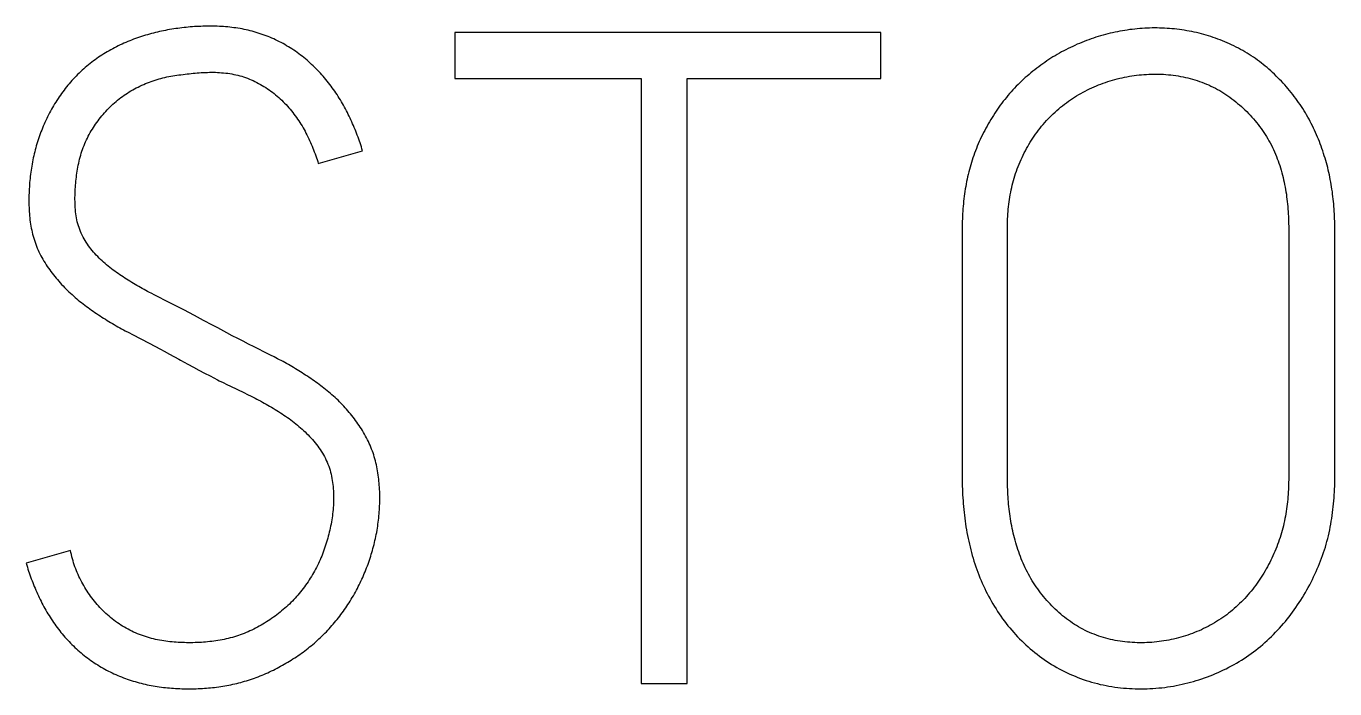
# Model space of a CAD drawing. Extents: x 0 to 420, y 0 to 297.
# Drawn here: x 123.099 to 127.113, y 193.326 to 195.359 of the extents above; entities that cross this region are included whole.
import ezdxf

# ---------------------------------------------------------------- set-up
doc = ezdxf.new("R2010")
doc.units = 0
doc.header["$LTSCALE"] = 23.1
doc.layers.add('10500_FRONT_LABELING', color=7, linetype='CONTINUOUS')

msp = doc.modelspace()

# ---------------------------------------------------------------- linework, layer by layer
at = {"layer": '10500_FRONT_LABELING', "color": 7, "linetype": 'CONTINUOUS'}
for p, q in [((124.4143, 195.3396), (124.4143, 195.1981)), ((125.7208, 195.3396), (124.4143, 195.3396)), ((125.7208, 195.1981), (125.7208, 195.3396)), ((124.4143, 195.1981), (124.9857, 195.1981)), ((124.9857, 195.1981), (124.9857, 193.3424)), ((125.1272, 193.3424), (125.1272, 195.1981)), ((125.1272, 195.1981), (125.7208, 195.1981)), ((123.9954, 194.9374), (124.1314, 194.9762)), ((125.9705, 194.7376), (125.9705, 193.9658)), ((126.1092, 193.9673), (126.1092, 194.7376)), ((126.9719, 194.7376), (126.9719, 193.9748)), ((127.1133, 193.9748), (127.1133, 194.7453)), ((123.5107, 194.525), (123.4941, 194.5335)), ((123.5219, 194.5194), (123.5107, 194.525)), ((123.5441, 194.5081), (123.5219, 194.5194)), ((123.5608, 194.4997), (123.5441, 194.5081)), ((123.583, 194.4882), (123.5608, 194.4997)), ((123.6162, 194.4709), (123.583, 194.4882)), ((123.6438, 194.4564), (123.6162, 194.4709)), ((123.6713, 194.4417), (123.6438, 194.4564)), ((123.4146, 194.4186), (123.426, 194.4127)), ((123.426, 194.4127), (123.4772, 194.3862)), ((123.7317, 194.4093), (123.7152, 194.4181)), ((123.7483, 194.4006), (123.7317, 194.4093)), ((123.7649, 194.392), (123.7483, 194.4006)), ((123.7816, 194.3835), (123.7649, 194.392)), ((123.4772, 194.3862), (123.4942, 194.3773)), ((123.4942, 194.3773), (123.5112, 194.3682)), ((123.5112, 194.3682), (123.5225, 194.3621)), ((123.5225, 194.3621), (123.5393, 194.3529)), ((123.7983, 194.3751), (123.7816, 194.3835)), ((123.5954, 194.3219), (123.6123, 194.3127)), ((123.6123, 194.3127), (123.6292, 194.3036)), ((123.8596, 194.3443), (123.8485, 194.3499)), ((123.6292, 194.3036), (123.6462, 194.2946)), ((123.6462, 194.2946), (123.6633, 194.2857)), ((123.6633, 194.2857), (123.6747, 194.2798)), ((123.6747, 194.2798), (123.6861, 194.274)), ((123.7033, 194.2654), (123.7148, 194.2598)), ((123.7148, 194.2598), (123.7264, 194.2542)), ((123.7264, 194.2542), (123.7669, 194.2348)), ((123.7669, 194.2348), (123.7784, 194.2293)), ((123.2354, 193.7501), (123.0995, 193.7113)), ((124.9857, 193.3424), (125.1272, 193.3424))]:
    msp.add_line(p, q, dxfattribs=at)
for points in [[(124.1314, 194.9762), (124.1295, 194.9823), (124.1276, 194.9884), (124.1256, 194.9945), (124.1236, 195.0006), (124.1215, 195.0066), (124.1194, 195.0126), (124.1173, 195.0186), (124.1151, 195.0245), (124.1128, 195.0305), (124.1105, 195.0364), (124.1082, 195.0423), (124.1058, 195.0481), (124.1033, 195.054), (124.1008, 195.0598), (124.0982, 195.0655), (124.0956, 195.0713), (124.093, 195.077), (124.0902, 195.0827), (124.0874, 195.0884), (124.0846, 195.094), (124.0817, 195.0997), (124.0788, 195.1052), (124.0758, 195.1108), (124.0727, 195.1163), (124.0696, 195.1218), (124.0664, 195.1273), (124.0631, 195.1327), (124.0598, 195.1382), (124.0564, 195.1435), (124.053, 195.1489), (124.0494, 195.1542), (124.0459, 195.1595), (124.0422, 195.1647), (124.0385, 195.1699), (124.0347, 195.1751), (124.0308, 195.1802), (124.0269, 195.1853), (124.0229, 195.1903), (124.0188, 195.1953), (124.0147, 195.2002), (124.0105, 195.2051), (124.0063, 195.2099), (124.002, 195.2146), (123.9977, 195.2193), (123.9933, 195.2239), (123.9889, 195.2284), (123.9843, 195.2329), (123.9798, 195.2373), (123.9751, 195.2417), (123.9704, 195.246), (123.9657, 195.2502), (123.9609, 195.2544), (123.956, 195.2585), (123.9511, 195.2626), (123.9461, 195.2665), (123.941, 195.2704), (123.9359, 195.2743), (123.9307, 195.278), (123.9255, 195.2818), (123.9201, 195.2854), (123.9148, 195.289), (123.9094, 195.2924), (123.9039, 195.2958), (123.8984, 195.2991), (123.8929, 195.3023), (123.8873, 195.3054), (123.8817, 195.3085), (123.8761, 195.3114), (123.8704, 195.3143), (123.8647, 195.317), (123.8589, 195.3197), (123.8531, 195.3223), (123.8473, 195.3248), (123.8414, 195.3272), (123.8355, 195.3295), (123.8296, 195.3318), (123.8236, 195.3339), (123.8175, 195.336), (123.8115, 195.3379), (123.8054, 195.3398), (123.7992, 195.3416), (123.7931, 195.3433), (123.7868, 195.3449), (123.7806, 195.3464), (123.7743, 195.3478), (123.768, 195.3492), (123.7617, 195.3504), (123.7554, 195.3515), (123.7491, 195.3526), (123.7428, 195.3536), (123.7364, 195.3544), (123.7301, 195.3552), (123.7238, 195.3559), (123.7175, 195.3566), (123.7111, 195.3571), (123.7048, 195.3576), (123.6984, 195.358), (123.6921, 195.3583), (123.6857, 195.3586), (123.6794, 195.3588), (123.673, 195.3589), (123.6667, 195.359), (123.6603, 195.359), (123.6539, 195.359), (123.6476, 195.3589), (123.6412, 195.3587), (123.6348, 195.3585), (123.6284, 195.3582), (123.6221, 195.3579), (123.6157, 195.3575), (123.6093, 195.357), (123.6029, 195.3565), (123.5965, 195.3559), (123.5902, 195.3553), (123.5838, 195.3547), (123.5774, 195.3539), (123.5711, 195.3532), (123.5647, 195.3523), (123.5584, 195.3514), (123.5521, 195.3505), (123.5458, 195.3495), (123.5395, 195.3485), (123.5332, 195.3474), (123.527, 195.3462), (123.5207, 195.345), (123.5145, 195.3437), (123.5083, 195.3423), (123.5021, 195.3409), (123.4959, 195.3394), (123.4898, 195.3379), (123.4836, 195.3363), (123.4775, 195.3346), (123.4714, 195.3329), (123.4653, 195.3311), (123.4592, 195.3292), (123.4531, 195.3272), (123.4471, 195.3252), (123.441, 195.3232), (123.435, 195.321), (123.429, 195.3188), (123.423, 195.3165), (123.417, 195.3142), (123.4111, 195.3117), (123.4052, 195.3092), (123.3993, 195.3066), (123.3934, 195.304), (123.3876, 195.3013), (123.3819, 195.2985), (123.3762, 195.2957), (123.3705, 195.2928), (123.3649, 195.2898), (123.3593, 195.2868), (123.3537, 195.2836), (123.3482, 195.2805), (123.3428, 195.2772), (123.3374, 195.2739), (123.332, 195.2705), (123.3267, 195.267), (123.3214, 195.2634), (123.3162, 195.2598), (123.311, 195.2561), (123.3059, 195.2523), (123.3008, 195.2485), (123.2958, 195.2446), (123.2908, 195.2406), (123.2858, 195.2365), (123.2809, 195.2323), (123.2761, 195.2281), (123.2713, 195.2237), (123.2666, 195.2194), (123.262, 195.2149), (123.2574, 195.2105), (123.2529, 195.2059), (123.2485, 195.2013), (123.2441, 195.1967), (123.2398, 195.192), (123.2356, 195.1872), (123.2315, 195.1824), (123.2274, 195.1775), (123.2233, 195.1726), (123.2194, 195.1676), (123.2155, 195.1626), (123.2117, 195.1575), (123.2079, 195.1524), (123.2043, 195.1472), (123.2006, 195.142), (123.1971, 195.1367), (123.1936, 195.1313), (123.1902, 195.1259), (123.1868, 195.1205), (123.1835, 195.115), (123.1803, 195.1095), (123.1771, 195.1039), (123.174, 195.0982), (123.171, 195.0926), (123.168, 195.0869), (123.1652, 195.0812), (123.1624, 195.0754), (123.1596, 195.0696)], [(127.1133, 194.7453), (127.1132, 194.7529), (127.113, 194.7605), (127.1128, 194.7681), (127.1125, 194.7757), (127.1122, 194.7832), (127.1117, 194.7908), (127.1112, 194.7984), (127.1106, 194.8059), (127.11, 194.8134), (127.1093, 194.821), (127.1085, 194.8285), (127.1076, 194.836), (127.1067, 194.8434), (127.1057, 194.8509), (127.1046, 194.8584), (127.1035, 194.8658), (127.1022, 194.8733), (127.1009, 194.8807), (127.0995, 194.8881), (127.0981, 194.8955), (127.0965, 194.9029), (127.0949, 194.9103), (127.0932, 194.9176), (127.0914, 194.925), (127.0895, 194.9323), (127.0875, 194.9397), (127.0855, 194.947), (127.0833, 194.9543), (127.0811, 194.9616), (127.0788, 194.9688), (127.0764, 194.9761), (127.0739, 194.9833), (127.0714, 194.9905), (127.0687, 194.9976), (127.066, 195.0048), (127.0632, 195.0118), (127.0603, 195.0188), (127.0573, 195.0258), (127.0543, 195.0327), (127.0511, 195.0396), (127.0479, 195.0465), (127.0446, 195.0533), (127.0412, 195.06), (127.0377, 195.0667), (127.0342, 195.0734), (127.0305, 195.08), (127.0268, 195.0866), (127.023, 195.0931), (127.019, 195.0996), (127.015, 195.106), (127.0109, 195.1124), (127.0067, 195.1187), (127.0024, 195.125), (126.998, 195.1312), (126.9935, 195.1374), (126.9889, 195.1435), (126.9843, 195.1496), (126.9795, 195.1555), (126.9746, 195.1615), (126.9697, 195.1673), (126.9647, 195.173), (126.9596, 195.1787), (126.9545, 195.1843), (126.9493, 195.1899), (126.9441, 195.1953), (126.9388, 195.2007), (126.9334, 195.2061), (126.928, 195.2113), (126.9225, 195.2165), (126.9169, 195.2217), (126.9113, 195.2267), (126.9056, 195.2317), (126.8998, 195.2365), (126.894, 195.2413), (126.888, 195.246), (126.882, 195.2506), (126.8759, 195.2551), (126.8697, 195.2595), (126.8634, 195.2639), (126.857, 195.2681), (126.8506, 195.2722), (126.8441, 195.2763), (126.8375, 195.2802), (126.8308, 195.2841), (126.8241, 195.2878), (126.8174, 195.2915), (126.8106, 195.295), (126.8038, 195.2984), (126.7969, 195.3017), (126.79, 195.3049), (126.7831, 195.308), (126.7761, 195.311), (126.7691, 195.3139), (126.762, 195.3167), (126.7549, 195.3194), (126.7478, 195.322), (126.7406, 195.3245), (126.7334, 195.3269), (126.7262, 195.3292), (126.7189, 195.3314), (126.7116, 195.3335), (126.7042, 195.3355), (126.6968, 195.3373), (126.6893, 195.3391), (126.6818, 195.3408), (126.6743, 195.3424), (126.6668, 195.3439), (126.6592, 195.3452), (126.6517, 195.3465), (126.6441, 195.3476), (126.6365, 195.3487), (126.6289, 195.3496), (126.6214, 195.3504), (126.6138, 195.3512), (126.6062, 195.3518), (126.5986, 195.3523), (126.591, 195.3527), (126.5834, 195.3531), (126.5758, 195.3533), (126.5682, 195.3534), (126.5606, 195.3535), (126.553, 195.3534), (126.5453, 195.3532), (126.5377, 195.353), (126.5301, 195.3526), (126.5224, 195.3521), (126.5148, 195.3516), (126.5072, 195.3509), (126.4995, 195.3502), (126.4919, 195.3493), (126.4843, 195.3483), (126.4767, 195.3472), (126.4691, 195.3461), (126.4616, 195.3448), (126.4541, 195.3434), (126.4466, 195.342), (126.4392, 195.3404), (126.4317, 195.3388), (126.4243, 195.3371), (126.417, 195.3352), (126.4096, 195.3333), (126.4023, 195.3313), (126.395, 195.3292), (126.3877, 195.327), (126.3804, 195.3248), (126.3732, 195.3224), (126.366, 195.3199), (126.3588, 195.3174), (126.3517, 195.3148), (126.3446, 195.312), (126.3375, 195.3092), (126.3304, 195.3063), (126.3234, 195.3033), (126.3163, 195.3002), (126.3093, 195.297), (126.3024, 195.2937), (126.2955, 195.2904), (126.2887, 195.2869), (126.2819, 195.2834), (126.2752, 195.2798), (126.2686, 195.2761), (126.262, 195.2723), (126.2554, 195.2685), (126.2489, 195.2645), (126.2425, 195.2605), (126.2361, 195.2564), (126.2298, 195.2522), (126.2236, 195.248), (126.2174, 195.2436), (126.2112, 195.2392), (126.2051, 195.2347), (126.1991, 195.2301), (126.1931, 195.2255), (126.1871, 195.2208), (126.1813, 195.216), (126.1754, 195.2111), (126.1697, 195.2061), (126.164, 195.201), (126.1583, 195.1959), (126.1527, 195.1907), (126.1472, 195.1853), (126.1417, 195.18), (126.1363, 195.1745), (126.131, 195.169), (126.1258, 195.1634), (126.1207, 195.1577), (126.1157, 195.152), (126.1107, 195.1463), (126.1059, 195.1404), (126.1011, 195.1345), (126.0964, 195.1286), (126.0918, 195.1225), (126.0873, 195.1165), (126.0829, 195.1103), (126.0785, 195.1041), (126.0743, 195.0979), (126.0701, 195.0916), (126.066, 195.0852)], [(123.4941, 194.5335), (123.483, 194.5393), (123.4775, 194.5422), (123.472, 194.5451), (123.4665, 194.5481), (123.461, 194.551), (123.4555, 194.554), (123.4501, 194.5571), (123.4447, 194.5602), (123.4393, 194.5633), (123.4339, 194.5664), (123.4286, 194.5696), (123.4232, 194.5728), (123.4179, 194.5761), (123.4126, 194.5794), (123.4073, 194.5827), (123.4021, 194.586), (123.3968, 194.5894), (123.3916, 194.5928), (123.3864, 194.5963), (123.3813, 194.5998), (123.3761, 194.6034), (123.3711, 194.6071), (123.366, 194.6108), (123.361, 194.6145), (123.356, 194.6184), (123.3511, 194.6223), (123.3462, 194.6263), (123.3415, 194.6304), (123.3367, 194.6345), (123.3321, 194.6388), (123.3276, 194.6431), (123.3231, 194.6475), (123.3188, 194.6519), (123.3145, 194.6565), (123.3103, 194.6611), (123.3062, 194.6658), (123.3022, 194.6706), (123.2982, 194.6754), (123.2944, 194.6804), (123.2907, 194.6854), (123.2871, 194.6906), (123.2836, 194.6958), (123.2802, 194.7012), (123.277, 194.7066), (123.274, 194.7121), (123.2712, 194.7177), (123.2685, 194.7234), (123.266, 194.7291), (123.2637, 194.7349), (123.2616, 194.7408), (123.2596, 194.7467), (123.2579, 194.7527), (123.2563, 194.7588), (123.2549, 194.7649), (123.2537, 194.7711), (123.2526, 194.7773), (123.2517, 194.7836), (123.251, 194.7898), (123.2504, 194.796), (123.25, 194.8023), (123.2496, 194.8085), (123.2494, 194.8147), (123.2493, 194.821), (123.2492, 194.8272), (123.2492, 194.8335), (123.2493, 194.8397), (123.2495, 194.846), (123.2497, 194.8522), (123.25, 194.8585), (123.2504, 194.8647), (123.2509, 194.871), (123.2514, 194.8772), (123.252, 194.8835), (123.2527, 194.8897), (123.2535, 194.8959), (123.2543, 194.9022), (123.2552, 194.9083), (123.2561, 194.9145), (123.2572, 194.9207), (123.2583, 194.9268), (123.2594, 194.9329), (123.2607, 194.939), (123.2621, 194.9451), (123.2635, 194.9512), (123.2651, 194.9572), (123.2668, 194.9632), (123.2686, 194.9692), (123.2705, 194.9751), (123.2725, 194.981), (123.2746, 194.9869), (123.2769, 194.9928), (123.2793, 194.9986), (123.2818, 195.0044), (123.2845, 195.0101), (123.2872, 195.0158), (123.29, 195.0214), (123.293, 195.0269), (123.296, 195.0324), (123.2992, 195.0378), (123.3024, 195.0431), (123.3057, 195.0483), (123.3091, 195.0535), (123.3126, 195.0586), (123.3162, 195.0637), (123.3199, 195.0687), (123.3237, 195.0736), (123.3275, 195.0785), (123.3314, 195.0834), (123.3354, 195.0881), (123.3395, 195.0929), (123.3436, 195.0975), (123.3479, 195.1021), (123.3522, 195.1067), (123.3566, 195.1112), (123.3611, 195.1156), (123.3657, 195.1199), (123.3704, 195.124), (123.3752, 195.1281), (123.38, 195.1321), (123.3849, 195.136), (123.3898, 195.1398), (123.3949, 195.1434), (123.3999, 195.147), (123.4051, 195.1505), (123.4103, 195.1538), (123.4156, 195.1571), (123.4209, 195.1603), (123.4263, 195.1634), (123.4318, 195.1664), (123.4373, 195.1694), (123.4429, 195.1722), (123.4485, 195.175), (123.4542, 195.1776), (123.4599, 195.1802), (123.4657, 195.1827), (123.4715, 195.1851), (123.4773, 195.1874), (123.4831, 195.1896), (123.489, 195.1917), (123.4949, 195.1937), (123.5009, 195.1955), (123.5069, 195.1972), (123.5129, 195.1988), (123.5189, 195.2004), (123.525, 195.2018), (123.5311, 195.2031), (123.5372, 195.2043), (123.5433, 195.2055), (123.5495, 195.2065), (123.5556, 195.2076), (123.5618, 195.2085), (123.568, 195.2094), (123.5743, 195.2102), (123.5805, 195.211), (123.5867, 195.2118), (123.5929, 195.2125), (123.5991, 195.2132), (123.6054, 195.2138), (123.6116, 195.2144), (123.6178, 195.215), (123.624, 195.2156), (123.6303, 195.216), (123.6365, 195.2165), (123.6427, 195.2168), (123.649, 195.2171), (123.6552, 195.2173), (123.6614, 195.2175), (123.6677, 195.2175), (123.6739, 195.2175), (123.6802, 195.2174), (123.6864, 195.2171), (123.6927, 195.2168), (123.6989, 195.2163), (123.7052, 195.2158), (123.7115, 195.2151), (123.7177, 195.2143), (123.724, 195.2134), (123.7302, 195.2123), (123.7364, 195.2112), (123.7425, 195.2099), (123.7486, 195.2084), (123.7546, 195.2069), (123.7606, 195.2051), (123.7665, 195.2033)], [(123.7665, 195.2033), (123.7724, 195.2013), (123.7783, 195.1991), (123.7841, 195.1968), (123.7898, 195.1944), (123.7956, 195.1918), (123.8012, 195.1891), (123.8068, 195.1863), (123.8124, 195.1833), (123.8179, 195.1802), (123.8234, 195.1771), (123.8288, 195.1738), (123.8341, 195.1704), (123.8393, 195.167), (123.8445, 195.1634), (123.8496, 195.1598), (123.8546, 195.1561), (123.8596, 195.1523), (123.8645, 195.1484), (123.8693, 195.1444), (123.8741, 195.1403), (123.8787, 195.136), (123.8833, 195.1317), (123.8878, 195.1273), (123.8923, 195.1228), (123.8966, 195.1182), (123.9008, 195.1135), (123.905, 195.1088), (123.9091, 195.104), (123.9131, 195.0992), (123.917, 195.0943), (123.9208, 195.0893), (123.9246, 195.0843), (123.9283, 195.0792), (123.9319, 195.0741), (123.9354, 195.0689), (123.9389, 195.0637), (123.9422, 195.0583), (123.9455, 195.053), (123.9487, 195.0475), (123.9517, 195.042), (123.9548, 195.0365), (123.9577, 195.0309), (123.9605, 195.0252), (123.9633, 195.0195), (123.966, 195.0138), (123.9687, 195.0081), (123.9712, 195.0024), (123.9738, 194.9966), (123.9762, 194.9908), (123.9787, 194.985), (123.981, 194.9791), (123.9833, 194.9733), (123.9856, 194.9674), (123.9877, 194.9614), (123.9898, 194.9555), (123.9918, 194.9495), (123.9937, 194.9434), (123.9954, 194.9374)], [(126.1092, 194.7376), (126.1092, 194.7452), (126.1093, 194.7527), (126.1095, 194.7603), (126.1098, 194.7678), (126.1102, 194.7753), (126.1107, 194.7827), (126.1113, 194.7902), (126.1119, 194.7977), (126.1127, 194.8051), (126.1135, 194.8125), (126.1145, 194.8199), (126.1155, 194.8273), (126.1167, 194.8347), (126.1179, 194.842), (126.1193, 194.8494), (126.1208, 194.8567), (126.1224, 194.864), (126.1241, 194.8712), (126.1259, 194.8785), (126.1278, 194.8857), (126.1299, 194.893), (126.1321, 194.9001), (126.1344, 194.9073), (126.1369, 194.9145), (126.1395, 194.9216), (126.1422, 194.9287), (126.145, 194.9357), (126.1479, 194.9427), (126.151, 194.9496), (126.1541, 194.9565), (126.1573, 194.9632), (126.1607, 194.97), (126.1642, 194.9766), (126.1677, 194.9832), (126.1714, 194.9898), (126.1751, 194.9963), (126.179, 195.0027), (126.183, 195.0091), (126.187, 195.0154), (126.1912, 195.0216), (126.1955, 195.0278), (126.1999, 195.034), (126.2044, 195.04), (126.2091, 195.046), (126.2138, 195.0519), (126.2187, 195.0578), (126.2236, 195.0635), (126.2287, 195.0691), (126.2338, 195.0746), (126.2391, 195.08), (126.2444, 195.0853), (126.2498, 195.0905), (126.2553, 195.0956), (126.2609, 195.1006), (126.2665, 195.1055), (126.2723, 195.1103), (126.2781, 195.115), (126.2841, 195.1196), (126.2901, 195.1241), (126.2961, 195.1285), (126.3023, 195.1328), (126.3086, 195.137), (126.3149, 195.1411), (126.3213, 195.1451), (126.3278, 195.149), (126.3344, 195.1528), (126.3411, 195.1565), (126.3478, 195.16), (126.3545, 195.1634), (126.3613, 195.1667), (126.3681, 195.1699), (126.375, 195.1729), (126.3819, 195.1758), (126.3889, 195.1786), (126.3959, 195.1814), (126.403, 195.1839), (126.4101, 195.1864), (126.4172, 195.1888), (126.4244, 195.1911), (126.4316, 195.1932), (126.4389, 195.1953), (126.4462, 195.1972), (126.4535, 195.199), (126.4609, 195.2008), (126.4683, 195.2024), (126.4757, 195.2038), (126.4832, 195.2052), (126.4906, 195.2064), (126.4981, 195.2076), (126.5055, 195.2085), (126.513, 195.2094), (126.5204, 195.2101), (126.5279, 195.2107), (126.5354, 195.2112), (126.5429, 195.2116), (126.5504, 195.2118), (126.5578, 195.212), (126.5653, 195.212), (126.5728, 195.2119), (126.5804, 195.2116), (126.5879, 195.2113), (126.5954, 195.2108), (126.6029, 195.2102), (126.6105, 195.2094), (126.618, 195.2085), (126.6255, 195.2075), (126.633, 195.2063), (126.6404, 195.205), (126.6478, 195.2036), (126.6552, 195.202), (126.6625, 195.2003), (126.6698, 195.1985), (126.677, 195.1965), (126.6842, 195.1943), (126.6914, 195.1921), (126.6985, 195.1896), (126.7055, 195.1871), (126.7126, 195.1843), (126.7195, 195.1815), (126.7265, 195.1785), (126.7333, 195.1753), (126.7402, 195.172), (126.7469, 195.1685), (126.7536, 195.1649), (126.7602, 195.1612), (126.7667, 195.1574), (126.7731, 195.1534), (126.7794, 195.1493), (126.7856, 195.1451), (126.7917, 195.1407), (126.7977, 195.1363), (126.8037, 195.1317), (126.8096, 195.127), (126.8153, 195.1222), (126.8211, 195.1173), (126.8267, 195.1123), (126.8322, 195.1072), (126.8377, 195.102), (126.8431, 195.0967), (126.8484, 195.0913), (126.8536, 195.0858), (126.8587, 195.0802), (126.8637, 195.0745), (126.8686, 195.0688), (126.8734, 195.063), (126.8781, 195.0572), (126.8826, 195.0512), (126.8871, 195.0452), (126.8914, 195.0391), (126.8957, 195.0329), (126.8998, 195.0266), (126.9038, 195.0202), (126.9077, 195.0138), (126.9114, 195.0072), (126.9151, 195.0006), (126.9186, 194.9939), (126.922, 194.9871), (126.9252, 194.9803), (126.9283, 194.9734), (126.9313, 194.9664), (126.9341, 194.9594), (126.9369, 194.9524), (126.9395, 194.9454), (126.942, 194.9383), (126.9443, 194.9312), (126.9466, 194.924), (126.9487, 194.9168), (126.9508, 194.9095), (126.9527, 194.9023), (126.9545, 194.895), (126.9562, 194.8876), (126.9579, 194.8803), (126.9594, 194.8729), (126.9608, 194.8655), (126.9622, 194.858), (126.9634, 194.8505), (126.9646, 194.8431), (126.9656, 194.8356), (126.9666, 194.8281), (126.9675, 194.8206), (126.9683, 194.8131), (126.969, 194.8056), (126.9696, 194.798), (126.9701, 194.7905), (126.9706, 194.783), (126.971, 194.7754), (126.9713, 194.7679), (126.9716, 194.7603), (126.9717, 194.7528), (126.9718, 194.7452), (126.9719, 194.7376)], [(126.066, 195.0852), (126.0619, 195.0788), (126.058, 195.0723), (126.0541, 195.0658), (126.0503, 195.0592), (126.0466, 195.0526), (126.0429, 195.0459), (126.0394, 195.0392), (126.0359, 195.0324), (126.0325, 195.0255), (126.0291, 195.0186), (126.0259, 195.0117), (126.0227, 195.0047), (126.0197, 194.9977), (126.0167, 194.9907), (126.0139, 194.9836), (126.0111, 194.9765), (126.0085, 194.9694), (126.0059, 194.9623), (126.0034, 194.9551), (126.001, 194.948), (125.9987, 194.9407), (125.9966, 194.9335), (125.9945, 194.9262), (125.9925, 194.9189), (125.9906, 194.9116), (125.9888, 194.9042), (125.9871, 194.8969), (125.9854, 194.8894), (125.9839, 194.882), (125.9825, 194.8745), (125.9811, 194.8671), (125.9799, 194.8595), (125.9787, 194.852), (125.9776, 194.8444), (125.9766, 194.8369), (125.9757, 194.8293), (125.9748, 194.8217), (125.974, 194.814), (125.9733, 194.8064), (125.9727, 194.7988), (125.9722, 194.7912), (125.9717, 194.7835), (125.9713, 194.7759), (125.971, 194.7683), (125.9708, 194.7606), (125.9706, 194.753), (125.9705, 194.7453), (125.9705, 194.7376)], [(123.1596, 195.0696), (123.157, 195.0638), (123.1544, 195.058), (123.1519, 195.0522), (123.1494, 195.0463), (123.1471, 195.0404), (123.1448, 195.0344), (123.1425, 195.0285), (123.1404, 195.0225), (123.1383, 195.0165), (123.1363, 195.0104), (123.1343, 195.0044), (123.1324, 194.9983), (123.1306, 194.9922), (123.1289, 194.986), (123.1272, 194.9799), (123.1256, 194.9737), (123.1241, 194.9674), (123.1227, 194.9612), (123.1213, 194.9549), (123.12, 194.9486), (123.1188, 194.9423), (123.1176, 194.936), (123.1165, 194.9297), (123.1155, 194.9234), (123.1145, 194.9171), (123.1136, 194.9107), (123.1128, 194.9044), (123.1121, 194.8981), (123.1114, 194.8917), (123.1107, 194.8854), (123.1101, 194.8791), (123.1096, 194.8727), (123.1092, 194.8664), (123.1088, 194.86), (123.1084, 194.8537), (123.1082, 194.8473), (123.108, 194.8409), (123.1078, 194.8346), (123.1078, 194.8282), (123.1078, 194.8218), (123.1078, 194.8154), (123.108, 194.8091), (123.1082, 194.8027), (123.1085, 194.7963), (123.1088, 194.7899), (123.1093, 194.7835), (123.1098, 194.7771), (123.1105, 194.7707), (123.1112, 194.7643), (123.112, 194.7579), (123.113, 194.7516), (123.114, 194.7453), (123.1152, 194.739), (123.1164, 194.7328), (123.1178, 194.7265), (123.1193, 194.7204), (123.121, 194.7142), (123.1227, 194.7081), (123.1246, 194.702), (123.1266, 194.696), (123.1287, 194.69), (123.131, 194.6841), (123.1334, 194.6781), (123.136, 194.6722), (123.1387, 194.6664), (123.1415, 194.6606), (123.1444, 194.6548), (123.1475, 194.6492), (123.1507, 194.6436), (123.1539, 194.638), (123.1573, 194.6326), (123.1607, 194.6272), (123.1643, 194.6219), (123.1679, 194.6166), (123.1716, 194.6114), (123.1754, 194.6062), (123.1793, 194.6011), (123.1832, 194.5961), (123.1872, 194.5911), (123.1912, 194.5861), (123.1954, 194.5812), (123.1996, 194.5763), (123.2038, 194.5715), (123.2082, 194.5668), (123.2126, 194.5621), (123.217, 194.5574), (123.2215, 194.5529), (123.2261, 194.5484), (123.2307, 194.544), (123.2354, 194.5396), (123.2401, 194.5353), (123.2449, 194.5311), (123.2497, 194.5269), (123.2545, 194.5228), (123.2594, 194.5187), (123.2644, 194.5147), (123.2693, 194.5108), (123.2744, 194.5069), (123.2794, 194.503), (123.2845, 194.4992), (123.2896, 194.4954), (123.2947, 194.4917), (123.2999, 194.488), (123.3051, 194.4843), (123.3103, 194.4807), (123.3156, 194.4771), (123.3209, 194.4735), (123.3262, 194.47), (123.3315, 194.4665), (123.3369, 194.4631), (123.3423, 194.4597), (123.3477, 194.4563), (123.3531, 194.453), (123.3586, 194.4497), (123.3641, 194.4464), (123.3696, 194.4432), (123.3752, 194.44), (123.3808, 194.4369), (123.3864, 194.4338), (123.392, 194.4307), (123.3976, 194.4276), (123.4033, 194.4246), (123.4146, 194.4186)], [(123.7152, 194.4181), (123.6877, 194.4329), (123.6713, 194.4417)], [(123.5393, 194.3529), (123.5674, 194.3374), (123.573, 194.3343), (123.5954, 194.3219)], [(123.8485, 194.3499), (123.8429, 194.3528), (123.7983, 194.3751)], [(124.083, 193.5793), (124.0865, 193.5846), (124.0899, 193.5898), (124.0933, 193.5952), (124.0966, 193.6005), (124.0998, 193.6059), (124.103, 193.6114), (124.1061, 193.6169), (124.1092, 193.6224), (124.1122, 193.628), (124.1152, 193.6336), (124.1181, 193.6393), (124.121, 193.6449), (124.1237, 193.6506), (124.1264, 193.6564), (124.1291, 193.6621), (124.1317, 193.6678), (124.1342, 193.6736), (124.1366, 193.6794), (124.139, 193.6852), (124.1414, 193.6911), (124.1437, 193.6969), (124.1459, 193.7028), (124.1481, 193.7087), (124.1502, 193.7146), (124.1522, 193.7206), (124.1542, 193.7265), (124.1561, 193.7325), (124.158, 193.7385), (124.1598, 193.7445), (124.1615, 193.7506), (124.1632, 193.7566), (124.1648, 193.7627), (124.1664, 193.7688), (124.1679, 193.775), (124.1693, 193.7811), (124.1707, 193.7873), (124.172, 193.7935), (124.1733, 193.7997), (124.1745, 193.8059), (124.1756, 193.8122), (124.1766, 193.8184), (124.1776, 193.8247), (124.1785, 193.831), (124.1794, 193.8372), (124.1801, 193.8435), (124.1808, 193.8498), (124.1815, 193.8561), (124.182, 193.8623), (124.1825, 193.8686), (124.1829, 193.8749), (124.1833, 193.8812), (124.1836, 193.8875), (124.1838, 193.8937), (124.184, 193.9), (124.1841, 193.9063), (124.1841, 193.9126), (124.184, 193.9189), (124.1839, 193.9252), (124.1837, 193.9315), (124.1834, 193.9378), (124.1831, 193.944), (124.1826, 193.9503), (124.1821, 193.9566), (124.1815, 193.9629), (124.1809, 193.9692), (124.1801, 193.9755), (124.1792, 193.9818), (124.1783, 193.9881), (124.1773, 193.9944), (124.1761, 194.0006), (124.1749, 194.0069), (124.1736, 194.013), (124.1722, 194.0192), (124.1706, 194.0253), (124.169, 194.0314), (124.1673, 194.0374), (124.1654, 194.0434), (124.1634, 194.0494), (124.1613, 194.0553), (124.1591, 194.0612), (124.1568, 194.0671), (124.1544, 194.0729), (124.1519, 194.0787), (124.1492, 194.0844), (124.1464, 194.0901), (124.1435, 194.0958), (124.1406, 194.1014), (124.1375, 194.107), (124.1343, 194.1125), (124.131, 194.1179), (124.1277, 194.1233), (124.1243, 194.1286), (124.1208, 194.1339), (124.1172, 194.1391), (124.1135, 194.1442), (124.1098, 194.1493), (124.106, 194.1544), (124.1022, 194.1594), (124.0983, 194.1643), (124.0944, 194.1692), (124.0904, 194.1741), (124.0863, 194.1789), (124.0821, 194.1836), (124.078, 194.1883), (124.0737, 194.193), (124.0694, 194.1975), (124.065, 194.2021), (124.0605, 194.2066), (124.0559, 194.211), (124.0513, 194.2154), (124.0467, 194.2197), (124.042, 194.224), (124.0372, 194.2282), (124.0324, 194.2323), (124.0275, 194.2364), (124.0227, 194.2404), (124.0178, 194.2444), (124.0128, 194.2483), (124.0078, 194.2521), (124.0028, 194.2559), (123.9978, 194.2597), (123.9928, 194.2634), (123.9877, 194.267), (123.9826, 194.2707), (123.9775, 194.2742), (123.9723, 194.2778), (123.9671, 194.2813), (123.9619, 194.2848), (123.9567, 194.2882), (123.9515, 194.2916), (123.9463, 194.295), (123.941, 194.2983), (123.9357, 194.3016), (123.9304, 194.3049), (123.9251, 194.3081), (123.9197, 194.3113), (123.9144, 194.3145), (123.909, 194.3176), (123.9036, 194.3207), (123.8981, 194.3238), (123.8927, 194.3268), (123.8872, 194.3298), (123.8817, 194.3327), (123.8762, 194.3356), (123.8707, 194.3385), (123.8596, 194.3443)], [(123.6861, 194.274), (123.6918, 194.2711), (123.7033, 194.2654)], [(123.8408, 194.1964), (123.8463, 194.1932), (123.8518, 194.1899), (123.8573, 194.1866), (123.8628, 194.1832), (123.8683, 194.1799), (123.8737, 194.1764), (123.8791, 194.173), (123.8845, 194.1694), (123.8898, 194.1659), (123.8952, 194.1622), (123.9005, 194.1586), (123.9057, 194.1548), (123.9109, 194.151), (123.9161, 194.1472), (123.9212, 194.1432), (123.9263, 194.1393), (123.9312, 194.1352), (123.9362, 194.1311), (123.941, 194.1269), (123.9458, 194.1226), (123.9505, 194.1183), (123.9552, 194.1139), (123.9597, 194.1094), (123.9642, 194.1048), (123.9686, 194.1001), (123.973, 194.0954), (123.9773, 194.0906), (123.9815, 194.0857), (123.9856, 194.0807), (123.9896, 194.0757), (123.9936, 194.0706), (123.9974, 194.0654), (124.001, 194.0601), (124.0046, 194.0548), (124.008, 194.0493), (124.0112, 194.0438), (124.0143, 194.0382), (124.0173, 194.0326), (124.02, 194.0268), (124.0227, 194.0209), (124.0251, 194.0149), (124.0274, 194.0088), (124.0295, 194.0027), (124.0314, 193.9966), (124.0331, 193.9904), (124.0347, 193.9841), (124.0361, 193.9779), (124.0373, 193.9716), (124.0384, 193.9653), (124.0394, 193.9589), (124.0402, 193.9526), (124.0409, 193.9462), (124.0415, 193.9397), (124.042, 193.9333), (124.0423, 193.9269), (124.0425, 193.9204), (124.0426, 193.914), (124.0426, 193.9076), (124.0425, 193.9011), (124.0422, 193.8948), (124.0419, 193.8884), (124.0414, 193.882), (124.0409, 193.8756), (124.0402, 193.8693), (124.0395, 193.8629), (124.0387, 193.8566), (124.0378, 193.8503), (124.0367, 193.844), (124.0357, 193.8377), (124.0345, 193.8314), (124.0332, 193.8251), (124.0319, 193.8189), (124.0305, 193.8126), (124.0291, 193.8063), (124.0276, 193.8001), (124.026, 193.7939), (124.0243, 193.7876), (124.0226, 193.7815), (124.0208, 193.7753), (124.0189, 193.7692), (124.017, 193.7631), (124.0149, 193.757), (124.0129, 193.751), (124.0107, 193.745), (124.0084, 193.7391), (124.0061, 193.7331), (124.0036, 193.7273), (124.0011, 193.7214), (123.9985, 193.7156), (123.9958, 193.7099), (123.993, 193.7041), (123.9901, 193.6984), (123.9872, 193.6928), (123.9841, 193.6872), (123.981, 193.6816), (123.9777, 193.6761), (123.9744, 193.6706), (123.971, 193.6651), (123.9676, 193.6597), (123.964, 193.6543), (123.9604, 193.649), (123.9567, 193.6438), (123.9529, 193.6386), (123.9491, 193.6334), (123.9452, 193.6284), (123.9412, 193.6234), (123.9372, 193.6185), (123.9331, 193.6136), (123.9289, 193.6088), (123.9246, 193.6041), (123.9203, 193.5995), (123.9159, 193.5949), (123.9115, 193.5904), (123.9069, 193.5859), (123.9023, 193.5816), (123.8976, 193.5773), (123.8928, 193.573), (123.888, 193.5689), (123.8831, 193.5648), (123.8781, 193.5608), (123.8731, 193.5568), (123.8679, 193.5529), (123.8628, 193.549), (123.8576, 193.5453), (123.8523, 193.5416), (123.847, 193.5379), (123.8417, 193.5344), (123.8363, 193.5309), (123.8309, 193.5275), (123.8254, 193.5242), (123.8199, 193.5209), (123.8143, 193.5178), (123.8087, 193.5147), (123.8031, 193.5118), (123.7974, 193.5089), (123.7917, 193.5061), (123.7859, 193.5034), (123.7801, 193.5008), (123.7742, 193.4983), (123.7683, 193.4959), (123.7624, 193.4936), (123.7563, 193.4914), (123.7503, 193.4893), (123.7442, 193.4873), (123.738, 193.4854), (123.7318, 193.4836), (123.7255, 193.482), (123.7192, 193.4804), (123.713, 193.4789), (123.7067, 193.4776), (123.7004, 193.4763), (123.6941, 193.4751), (123.6877, 193.4741), (123.6814, 193.4731), (123.675, 193.4721), (123.6687, 193.4713), (123.6623, 193.4706), (123.6559, 193.4699), (123.6496, 193.4693), (123.6432, 193.4688), (123.6368, 193.4683), (123.6303, 193.468), (123.6239, 193.4677), (123.6175, 193.4674), (123.611, 193.4673), (123.6046, 193.4672), (123.5981, 193.4672), (123.5917, 193.4672), (123.5852, 193.4674), (123.5788, 193.4676), (123.5724, 193.4678), (123.5659, 193.4682), (123.5595, 193.4686), (123.5531, 193.4691), (123.5468, 193.4697), (123.5404, 193.4704), (123.534, 193.4711), (123.5277, 193.472), (123.5214, 193.4729), (123.5151, 193.4739), (123.5088, 193.475), (123.5025, 193.4763), (123.4962, 193.4776), (123.4899, 193.479), (123.4837, 193.4806), (123.4775, 193.4822), (123.4713, 193.484), (123.4651, 193.4859), (123.4589, 193.4879), (123.4528, 193.49), (123.4467, 193.4923), (123.4407, 193.4946), (123.4348, 193.4971), (123.429, 193.4997), (123.4232, 193.5025), (123.4174, 193.5053), (123.4118, 193.5083), (123.4062, 193.5114), (123.4006, 193.5146)], [(123.7784, 194.2293), (123.7899, 194.2236), (123.7957, 194.2207), (123.8014, 194.2178), (123.8071, 194.2149), (123.8127, 194.2119), (123.8184, 194.2089), (123.824, 194.2058), (123.8296, 194.2027), (123.8352, 194.1996), (123.8408, 194.1964)], [(125.9705, 193.9658), (125.9706, 193.9568), (125.9708, 193.9477), (125.9711, 193.9387), (125.9714, 193.9297), (125.9718, 193.9208), (125.9723, 193.9118), (125.9729, 193.9028), (125.9736, 193.8939), (125.9743, 193.8849), (125.9751, 193.876), (125.9761, 193.8671), (125.9771, 193.8582), (125.9782, 193.8493), (125.9793, 193.8404), (125.9806, 193.8316), (125.982, 193.8227), (125.9835, 193.8139), (125.9851, 193.805), (125.9867, 193.7962), (125.9885, 193.7874), (125.9904, 193.7786), (125.9924, 193.7699), (125.9945, 193.7611), (125.9967, 193.7524), (125.999, 193.7437), (126.0014, 193.7349), (126.004, 193.7263), (126.0066, 193.7176), (126.0094, 193.709), (126.0123, 193.7004), (126.0153, 193.6919), (126.0184, 193.6835), (126.0216, 193.6751), (126.0249, 193.6667), (126.0284, 193.6584), (126.0319, 193.6502), (126.0356, 193.642), (126.0394, 193.6339), (126.0433, 193.6258), (126.0473, 193.6178), (126.0515, 193.6099), (126.0557, 193.602), (126.0601, 193.5941), (126.0646, 193.5864), (126.0693, 193.5787), (126.0741, 193.571), (126.079, 193.5634), (126.084, 193.5559), (126.0891, 193.5484), (126.0944, 193.541), (126.0998, 193.5338), (126.1053, 193.5266), (126.1109, 193.5195), (126.1166, 193.5125), (126.1224, 193.5057), (126.1283, 193.4989), (126.1343, 193.4923), (126.1404, 193.4857), (126.1466, 193.4793), (126.1529, 193.4729), (126.1593, 193.4667), (126.1658, 193.4606), (126.1725, 193.4546), (126.1792, 193.4487), (126.186, 193.4429), (126.193, 193.4373), (126.2, 193.4317), (126.2072, 193.4263), (126.2145, 193.4209), (126.2219, 193.4157), (126.2294, 193.4106), (126.237, 193.4056), (126.2447, 193.4008), (126.2524, 193.3961), (126.2602, 193.3916), (126.2681, 193.3872), (126.276, 193.383), (126.284, 193.3789), (126.2921, 193.375), (126.3002, 193.3712), (126.3084, 193.3676), (126.3167, 193.3641), (126.325, 193.3607), (126.3334, 193.3576), (126.3418, 193.3545), (126.3503, 193.3516), (126.3589, 193.3489), (126.3675, 193.3463), (126.3762, 193.3439), (126.385, 193.3416), (126.3938, 193.3395), (126.4027, 193.3375), (126.4116, 193.3357), (126.4205, 193.334), (126.4294, 193.3325), (126.4384, 193.3312), (126.4473, 193.33), (126.4563, 193.329), (126.4652, 193.3281), (126.4742, 193.3273), (126.4832, 193.3267), (126.4922, 193.3263), (126.5012, 193.3259), (126.5102, 193.3258), (126.5192, 193.3257), (126.5282, 193.3258), (126.5373, 193.326), (126.5463, 193.3264), (126.5554, 193.3269), (126.5645, 193.3275), (126.5735, 193.3283), (126.5825, 193.3292), (126.5915, 193.3303), (126.6005, 193.3315), (126.6094, 193.3329), (126.6183, 193.3344), (126.6271, 193.336), (126.6359, 193.3378), (126.6447, 193.3397), (126.6534, 193.3417), (126.6622, 193.3439), (126.6708, 193.3462), (126.6795, 193.3486), (126.6881, 193.3511), (126.6967, 193.3538), (126.7053, 193.3566), (126.7138, 193.3595), (126.7223, 193.3626), (126.7307, 193.3658), (126.7392, 193.3691), (126.7475, 193.3726), (126.7559, 193.3761), (126.7642, 193.3799), (126.7723, 193.3837), (126.7804, 193.3876), (126.7885, 193.3917), (126.7964, 193.3959), (126.8042, 193.4003), (126.812, 193.4047), (126.8197, 193.4093), (126.8273, 193.414), (126.8348, 193.4188), (126.8423, 193.4238), (126.8496, 193.4289), (126.8569, 193.4341), (126.8641, 193.4394), (126.8712, 193.4448), (126.8782, 193.4504), (126.8852, 193.4561), (126.8921, 193.4619), (126.8989, 193.4678), (126.9056, 193.4739), (126.9122, 193.48), (126.9188, 193.4863), (126.9252, 193.4927), (126.9316, 193.4991), (126.9378, 193.5057), (126.9439, 193.5123), (126.9499, 193.519), (126.9558, 193.5258), (126.9616, 193.5327), (126.9673, 193.5396), (126.9728, 193.5467), (126.9783, 193.5538), (126.9837, 193.561), (126.9889, 193.5683), (126.9941, 193.5756), (126.9991, 193.583), (127.0041, 193.5905), (127.009, 193.5981), (127.0137, 193.6058), (127.0184, 193.6135), (127.023, 193.6213), (127.0275, 193.6291), (127.0319, 193.6371), (127.0362, 193.645), (127.0404, 193.653), (127.0444, 193.661), (127.0484, 193.6691), (127.0522, 193.6773), (127.056, 193.6854), (127.0596, 193.6936), (127.0631, 193.7019), (127.0665, 193.7102), (127.0697, 193.7185), (127.0729, 193.7269), (127.0759, 193.7353), (127.0788, 193.7437), (127.0816, 193.7522), (127.0843, 193.7608), (127.0868, 193.7694), (127.0892, 193.778), (127.0915, 193.7867), (127.0937, 193.7955), (127.0957, 193.8042), (127.0976, 193.8131), (127.0994, 193.8219), (127.1011, 193.8308)], [(126.9719, 193.9748), (126.9718, 193.9673), (126.9717, 193.9597), (126.9715, 193.9522), (126.9713, 193.9447), (126.971, 193.9372), (126.9705, 193.9297), (126.97, 193.9223), (126.9695, 193.9148), (126.9688, 193.9073), (126.9681, 193.8999), (126.9673, 193.8925), (126.9664, 193.885), (126.9654, 193.8776), (126.9643, 193.8702), (126.9631, 193.8628), (126.9618, 193.8555), (126.9604, 193.8481), (126.9589, 193.8408), (126.9573, 193.8334), (126.9556, 193.8261), (126.9538, 193.8188), (126.9519, 193.8115), (126.9498, 193.8043), (126.9477, 193.797), (126.9454, 193.7898), (126.9431, 193.7827), (126.9406, 193.7755), (126.938, 193.7685), (126.9353, 193.7615), (126.9325, 193.7545), (126.9297, 193.7476), (126.9267, 193.7407), (126.9236, 193.7339), (126.9205, 193.7271), (126.9172, 193.7204), (126.9138, 193.7137), (126.9104, 193.7071), (126.9068, 193.7005), (126.9032, 193.694), (126.8995, 193.6875), (126.8956, 193.681), (126.8917, 193.6746), (126.8877, 193.6683), (126.8836, 193.662), (126.8793, 193.6557), (126.875, 193.6495), (126.8706, 193.6434), (126.866, 193.6374), (126.8614, 193.6314), (126.8567, 193.6256), (126.8519, 193.6198), (126.847, 193.6141), (126.842, 193.6086), (126.837, 193.6031), (126.8319, 193.5977), (126.8266, 193.5923), (126.8213, 193.5871), (126.8159, 193.582), (126.8104, 193.577), (126.8049, 193.572), (126.7992, 193.5672), (126.7935, 193.5624), (126.7876, 193.5578), (126.7817, 193.5532), (126.7757, 193.5488), (126.7696, 193.5444), (126.7634, 193.5402), (126.757, 193.536), (126.7506, 193.5319), (126.7442, 193.528), (126.7376, 193.5242), (126.731, 193.5206), (126.7244, 193.517), (126.7177, 193.5137), (126.7109, 193.5104), (126.7041, 193.5072), (126.6973, 193.5042), (126.6904, 193.5013), (126.6834, 193.4985), (126.6764, 193.4959), (126.6694, 193.4933), (126.6623, 193.4909), (126.6552, 193.4886), (126.648, 193.4864), (126.6408, 193.4843), (126.6335, 193.4823), (126.6262, 193.4804), (126.6189, 193.4786), (126.6115, 193.477), (126.6041, 193.4755), (126.5967, 193.4741), (126.5892, 193.4728), (126.5818, 193.4717), (126.5744, 193.4706), (126.5669, 193.4698), (126.5595, 193.469), (126.552, 193.4684), (126.5446, 193.4679), (126.5371, 193.4676), (126.5296, 193.4673), (126.5222, 193.4672), (126.5147, 193.4672), (126.5072, 193.4673), (126.4997, 193.4676), (126.4922, 193.468), (126.4847, 193.4685), (126.4771, 193.4691), (126.4696, 193.4699), (126.4621, 193.4708), (126.4546, 193.4719), (126.4472, 193.4731), (126.4398, 193.4744), (126.4324, 193.4759), (126.4251, 193.4775), (126.4178, 193.4793), (126.4106, 193.4812), (126.4034, 193.4833), (126.3962, 193.4855), (126.3891, 193.4878), (126.3821, 193.4903), (126.375, 193.493), (126.3681, 193.4958), (126.3611, 193.4988), (126.3542, 193.5019), (126.3474, 193.5051), (126.3407, 193.5086), (126.334, 193.5121), (126.3274, 193.5158), (126.321, 193.5196), (126.3146, 193.5236), (126.3083, 193.5276), (126.3022, 193.5319), (126.2961, 193.5362), (126.2901, 193.5407), (126.2842, 193.5453), (126.2783, 193.55), (126.2726, 193.5548), (126.2669, 193.5597), (126.2614, 193.5648), (126.2559, 193.57), (126.2505, 193.5752), (126.2451, 193.5806), (126.2399, 193.5861), (126.2348, 193.5916), (126.2298, 193.5972), (126.2249, 193.6029), (126.2201, 193.6087), (126.2154, 193.6145), (126.2108, 193.6204), (126.2063, 193.6264), (126.2019, 193.6325), (126.1975, 193.6386), (126.1933, 193.6448), (126.1892, 193.6511), (126.1852, 193.6575), (126.1814, 193.664), (126.1776, 193.6705), (126.1739, 193.6771), (126.1703, 193.6838), (126.1669, 193.6905), (126.1636, 193.6972), (126.1604, 193.704), (126.1573, 193.7109), (126.1544, 193.7177), (126.1515, 193.7247), (126.1488, 193.7316), (126.1462, 193.7386), (126.1437, 193.7457), (126.1413, 193.7528), (126.139, 193.7599), (126.1368, 193.767), (126.1347, 193.7742), (126.1327, 193.7814), (126.1307, 193.7887), (126.1289, 193.796), (126.1272, 193.8033), (126.1255, 193.8107), (126.124, 193.818), (126.1225, 193.8254), (126.1211, 193.8328), (126.1198, 193.8402), (126.1186, 193.8476), (126.1174, 193.8551), (126.1164, 193.8625), (126.1154, 193.8699), (126.1145, 193.8774), (126.1137, 193.8848), (126.1129, 193.8923), (126.1123, 193.8998), (126.1117, 193.9073), (126.1111, 193.9147), (126.1107, 193.9222), (126.1103, 193.9297), (126.1099, 193.9372), (126.1096, 193.9447), (126.1094, 193.9522), (126.1093, 193.9598), (126.1092, 193.9673)], [(127.1011, 193.8308), (127.1026, 193.8398), (127.1041, 193.8487), (127.1054, 193.8577), (127.1066, 193.8666), (127.1077, 193.8756), (127.1087, 193.8846), (127.1096, 193.8936), (127.1104, 193.9026), (127.1111, 193.9116), (127.1117, 193.9206), (127.1122, 193.9296), (127.1126, 193.9386), (127.1129, 193.9477), (127.1132, 193.9567), (127.1133, 193.9658), (127.1133, 193.9748)], [(123.4006, 193.5146), (123.3951, 193.5179), (123.3897, 193.5213), (123.3844, 193.5249), (123.3791, 193.5285), (123.3738, 193.5323), (123.3687, 193.5362), (123.3636, 193.5402), (123.3585, 193.5443), (123.3536, 193.5484), (123.3488, 193.5527), (123.344, 193.557), (123.3393, 193.5614), (123.3347, 193.5659), (123.3302, 193.5705), (123.3258, 193.5752), (123.3215, 193.5799), (123.3172, 193.5847), (123.3131, 193.5896), (123.309, 193.5945), (123.305, 193.5996), (123.3011, 193.6047), (123.2972, 193.6099), (123.2935, 193.6151), (123.2898, 193.6205), (123.2862, 193.6259), (123.2828, 193.6313), (123.2794, 193.6368), (123.2762, 193.6423), (123.273, 193.6479), (123.2699, 193.6535), (123.267, 193.6592), (123.2641, 193.6649), (123.2614, 193.6707), (123.2587, 193.6765), (123.2562, 193.6824), (123.2538, 193.6883), (123.2514, 193.6943), (123.2492, 193.7003), (123.2471, 193.7064), (123.245, 193.7125), (123.2431, 193.7187), (123.2413, 193.7249), (123.2397, 193.7311), (123.2381, 193.7374), (123.2367, 193.7438), (123.2354, 193.7501)], [(123.0995, 193.7113), (123.1013, 193.7052), (123.1031, 193.6992), (123.105, 193.6931), (123.1069, 193.6871), (123.1089, 193.6812), (123.111, 193.6752), (123.1131, 193.6693), (123.1152, 193.6634), (123.1174, 193.6575), (123.1196, 193.6516), (123.1219, 193.6458), (123.1243, 193.64), (123.1267, 193.6342), (123.1291, 193.6284), (123.1317, 193.6227), (123.1342, 193.617), (123.1368, 193.6113), (123.1395, 193.6056), (123.1423, 193.6), (123.145, 193.5944), (123.1479, 193.5888), (123.1508, 193.5833), (123.1538, 193.5778), (123.1568, 193.5723), (123.1599, 193.5668), (123.1631, 193.5614), (123.1663, 193.556), (123.1696, 193.5506), (123.1729, 193.5453), (123.1763, 193.54), (123.1798, 193.5347), (123.1834, 193.5295), (123.187, 193.5243), (123.1907, 193.5191), (123.1945, 193.514), (123.1983, 193.5089), (123.2022, 193.5039), (123.2062, 193.499), (123.2102, 193.4941), (123.2143, 193.4893), (123.2184, 193.4845), (123.2226, 193.4798), (123.2268, 193.4752), (123.2311, 193.4706), (123.2355, 193.4661), (123.2399, 193.4616), (123.2444, 193.4572), (123.2489, 193.4529), (123.2535, 193.4486), (123.2582, 193.4444), (123.2629, 193.4402), (123.2677, 193.4362), (123.2726, 193.4321), (123.2775, 193.4282), (123.2825, 193.4243), (123.2875, 193.4204), (123.2926, 193.4167), (123.2978, 193.4129), (123.303, 193.4093), (123.3083, 193.4058), (123.3136, 193.4023), (123.3189, 193.3989), (123.3243, 193.3956), (123.3298, 193.3924), (123.3352, 193.3892), (123.3407, 193.3862), (123.3463, 193.3832), (123.3518, 193.3803), (123.3575, 193.3774), (123.3631, 193.3747), (123.3688, 193.372), (123.3745, 193.3694), (123.3803, 193.3669), (123.3861, 193.3645), (123.3919, 193.3622), (123.3978, 193.3599), (123.4037, 193.3577), (123.4096, 193.3556), (123.4156, 193.3535), (123.4216, 193.3515), (123.4277, 193.3496), (123.4338, 193.3478), (123.4399, 193.3461), (123.446, 193.3444), (123.4522, 193.3428), (123.4583, 193.3413), (123.4645, 193.3399), (123.4707, 193.3385), (123.4768, 193.3372), (123.483, 193.336), (123.4892, 193.3349), (123.4954, 193.3338), (123.5016, 193.3329), (123.5078, 193.3319), (123.5141, 193.3311), (123.5203, 193.3303), (123.5265, 193.3296), (123.5328, 193.3289), (123.539, 193.3283), (123.5453, 193.3278), (123.5515, 193.3273), (123.5578, 193.3269), (123.5641, 193.3266), (123.5703, 193.3263), (123.5766, 193.3261), (123.5829, 193.3259), (123.5892, 193.3258), (123.5955, 193.3257), (123.6018, 193.3257), (123.6081, 193.3258), (123.6144, 193.3259), (123.6208, 193.3261), (123.6271, 193.3263), (123.6334, 193.3266), (123.6398, 193.3269), (123.6461, 193.3273), (123.6524, 193.3278), (123.6587, 193.3283), (123.665, 193.3289), (123.6712, 193.3296), (123.6775, 193.3303), (123.6837, 193.3311), (123.69, 193.3319), (123.6962, 193.3328), (123.7024, 193.3338), (123.7085, 193.3348), (123.7147, 193.3359), (123.7209, 193.3371), (123.727, 193.3383), (123.7331, 193.3396), (123.7392, 193.341), (123.7453, 193.3424), (123.7514, 193.3439), (123.7574, 193.3455), (123.7634, 193.3471), (123.7695, 193.3489), (123.7755, 193.3507), (123.7815, 193.3526), (123.7874, 193.3545), (123.7934, 193.3565), (123.7993, 193.3586), (123.8052, 193.3608), (123.8111, 193.363), (123.817, 193.3653), (123.8229, 193.3677), (123.8287, 193.3702), (123.8346, 193.3727), (123.8404, 193.3753), (123.8461, 193.3779), (123.8519, 193.3806), (123.8576, 193.3834), (123.8632, 193.3862), (123.8688, 193.3891), (123.8744, 193.392), (123.88, 193.395), (123.8855, 193.398), (123.8909, 193.4011), (123.8964, 193.4043), (123.9018, 193.4075), (123.9072, 193.4107), (123.9125, 193.414), (123.9178, 193.4174), (123.9231, 193.4208), (123.9283, 193.4243), (123.9335, 193.4278), (123.9387, 193.4314), (123.9438, 193.435), (123.9489, 193.4387), (123.9539, 193.4425), (123.959, 193.4463), (123.9639, 193.4501), (123.9689, 193.4541), (123.9738, 193.458), (123.9786, 193.4621), (123.9834, 193.4662), (123.9882, 193.4704), (123.993, 193.4746), (123.9976, 193.4789), (124.0023, 193.4833), (124.0068, 193.4877), (124.0114, 193.4921), (124.0158, 193.4966), (124.0202, 193.5011), (124.0246, 193.5057), (124.0288, 193.5103), (124.0331, 193.515), (124.0372, 193.5196), (124.0414, 193.5244), (124.0454, 193.5292), (124.0494, 193.534), (124.0534, 193.5389), (124.0573, 193.5438), (124.0611, 193.5487), (124.0649, 193.5537), (124.0686, 193.5588), (124.0723, 193.5638), (124.076, 193.5689), (124.0795, 193.5741), (124.083, 193.5793)]]:
    msp.add_lwpolyline(points, dxfattribs=at)

doc.saveas('drawing.dxf')
